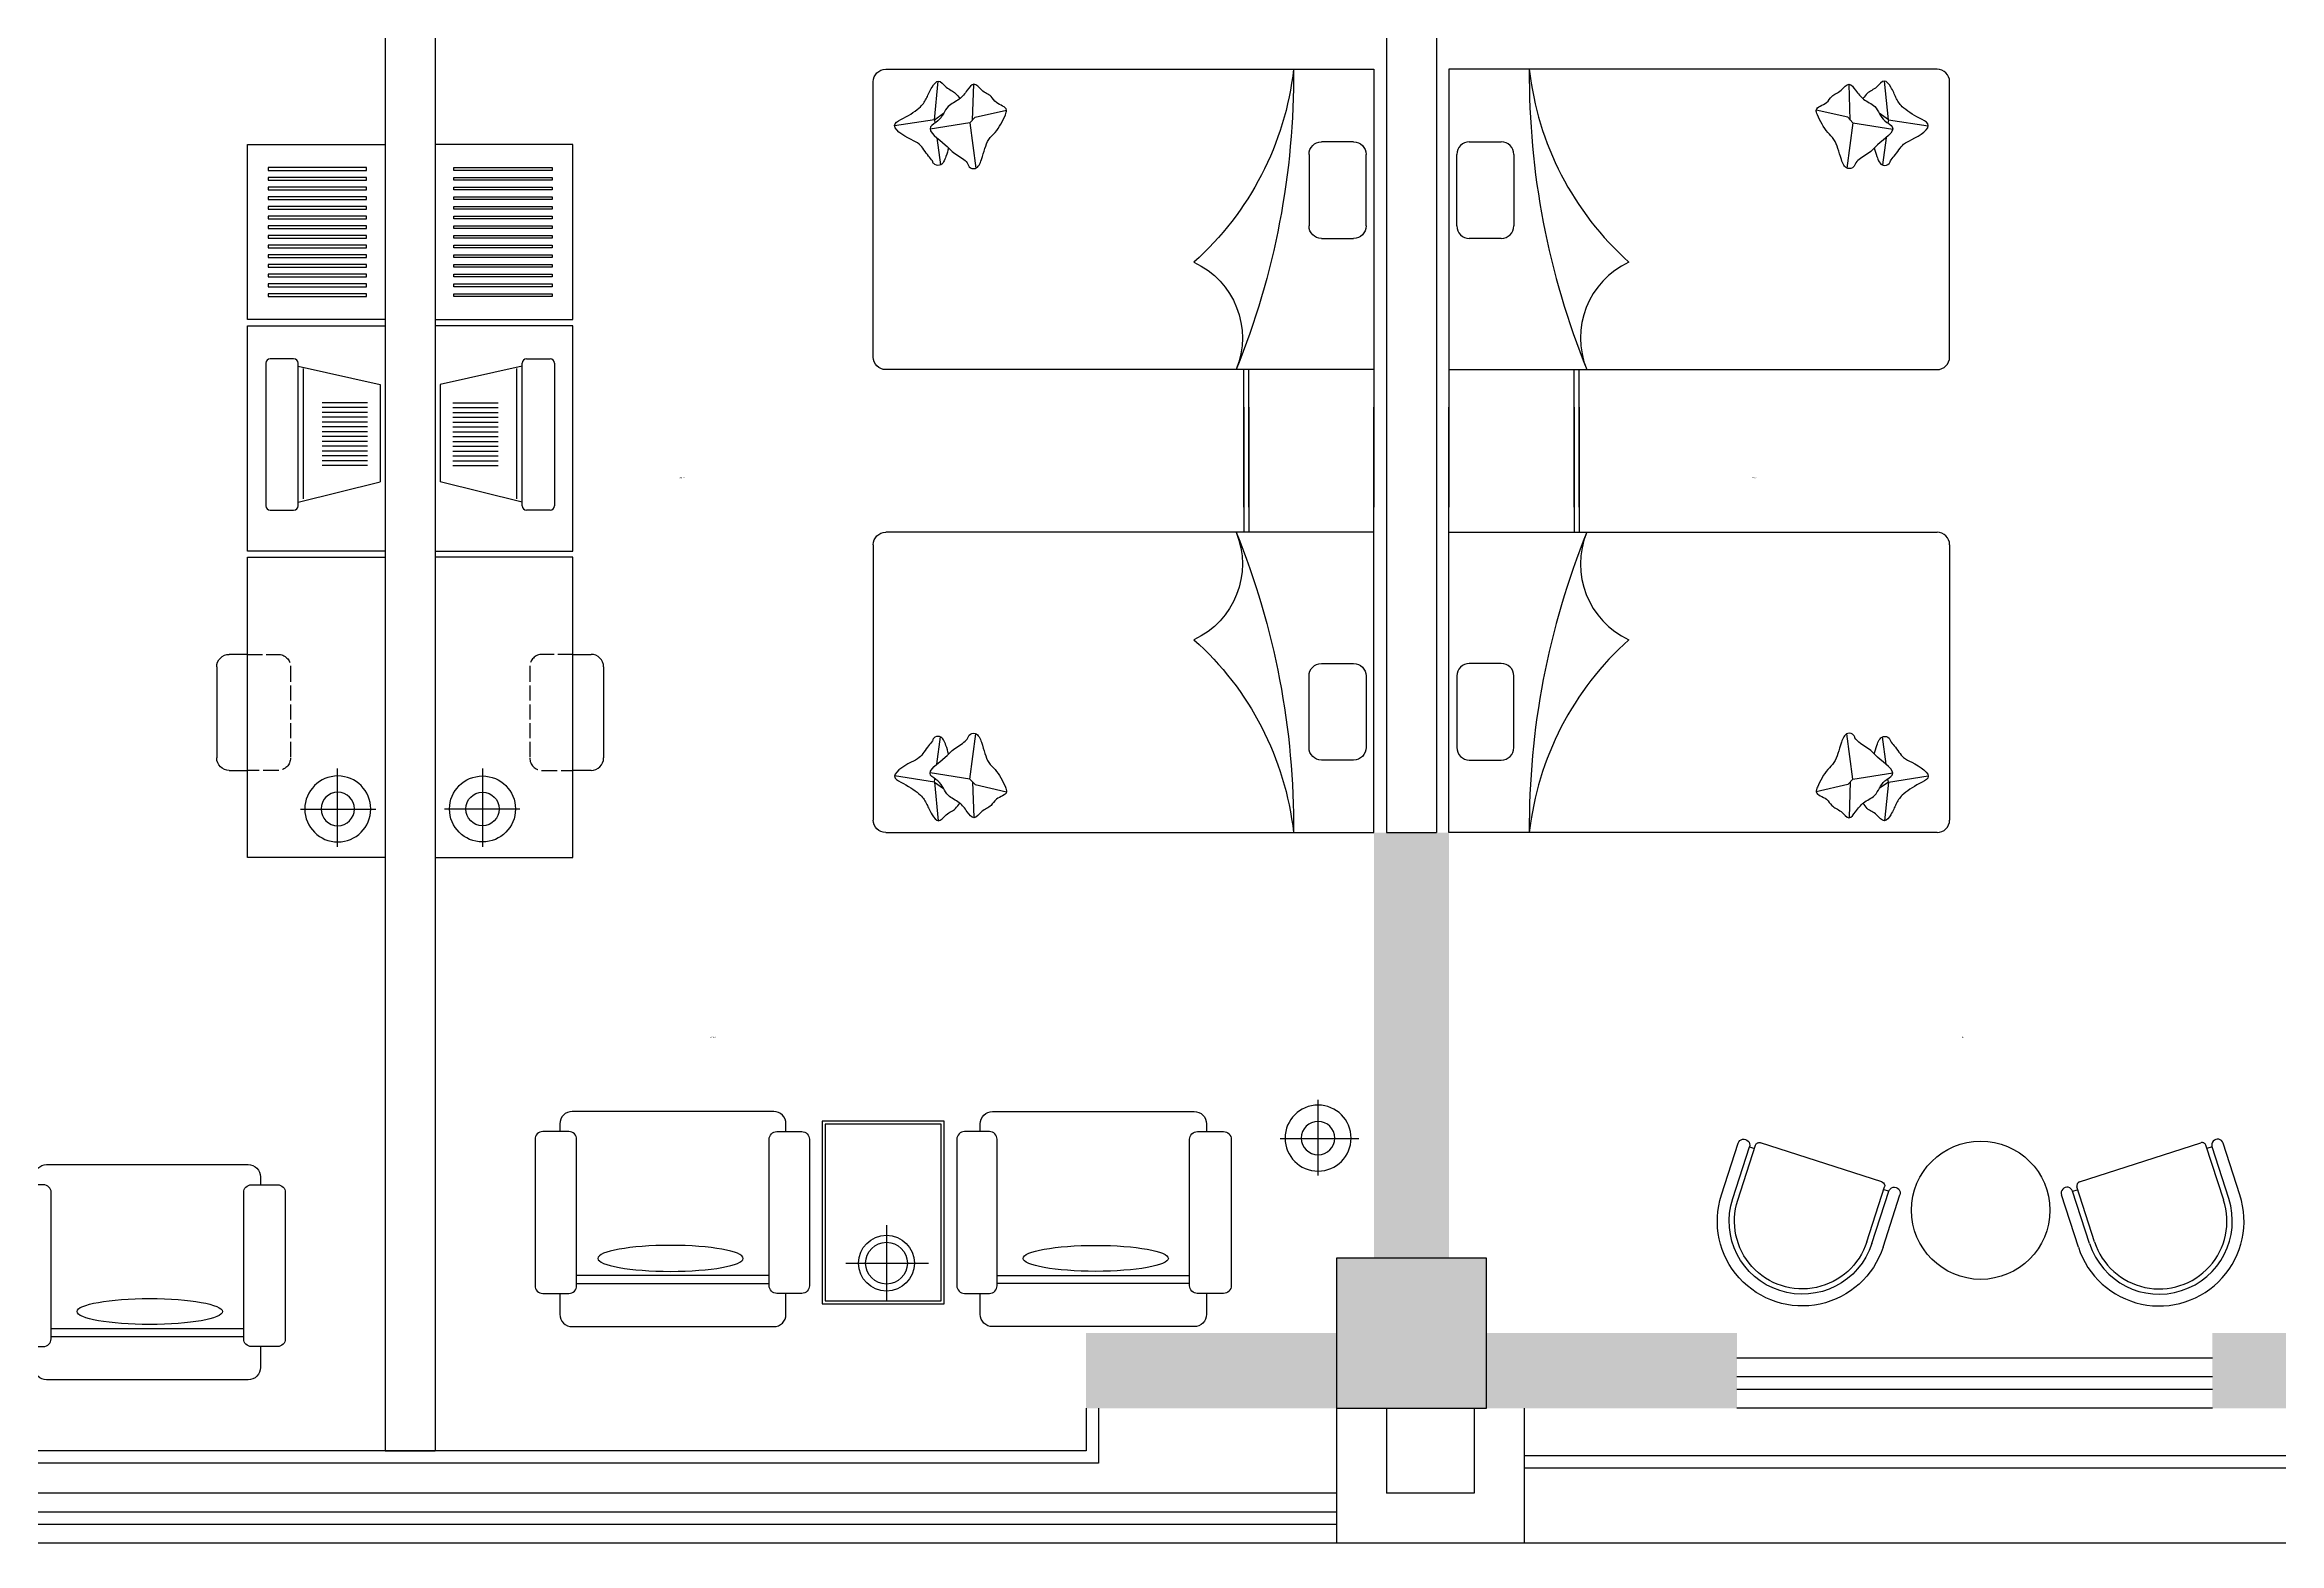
# Model space of a CAD drawing. Header units: centimetres. Extents: x 8510 to 15034, y -974 to 2536.
# Drawn here: x 13245 to 14137, y -242 to 357 of the extents above; entities that cross this region are included whole.
import ezdxf

# ---------------------------------------------------------------- set-up
doc = ezdxf.new("R2010")
doc.units = ezdxf.units.CM
doc.linetypes.add('ACAD_ISO02W100', pattern=[15, 12, -3])
for name, color, linetype in [('3', 5, 'Continuous'), ('4', 4, 'Continuous'), ('5', 5, 'Continuous'), ('AXIS', 3, 'Continuous'), ('DEBAN', 8, 'Continuous'), ('L5', 5, 'Continuous'), ('P5', 5, 'Continuous'), ('楼梯', 6, 'Continuous'), ('窗线', 2, 'Continuous'), ('轴线', 1, 'Continuous')]:
    doc.layers.add(name, color=color, linetype=linetype)
doc.styles.add('文3.5', font='', dxfattribs={"height": 3.5})
doc.styles.get('文3.5').set_extended_font_data('PMingLiU')

# ---------------------------------------------------------------- blocks, each defined once
blk = doc.blocks.new('16')
at = {"layer": 'P5'}
for p, q in [((-327529.6, -96385.3), (-328629.6, -96385.3)), ((-326779.6, -96385.3), (-325679.6, -96385.3)), ((-328679.6, -96435.3), (-328679.6, -98385.3)), ((-328478.1, -96630), (-328453.3, -96470.4)), ((-327479.6, -98385.3), (-327479.6, -96435.3)), ((-326829.6, -98385.3), (-326829.6, -96435.3)), ((-325831.1, -96630), (-325856, -96470.4)), ((-325629.6, -96435.3), (-325629.6, -98385.3)), ((-328478.1, -96630), (-328632.5, -96644.8)), ((-328478.1, -96630), (-328504.1, -96666.5)), ((-328478.1, -96630), (-328464.3, -96631.8)), ((-328465.7, -96771.7), (-328440.9, -96612.2)), ((-328406.4, -96639.3), (-328297.2, -96653.5)), ((-325902.8, -96639.3), (-326012, -96653.5)), ((-325843.5, -96771.7), (-325868.4, -96612.2)), ((-325831.1, -96630), (-325844.9, -96631.8)), ((-325831.1, -96630), (-325676.8, -96644.8)), ((-325831.1, -96630), (-325805.1, -96666.5)), ((-328476.9, -96781.9), (-328620.1, -96786.5)), ((-328488, -96792), (-328516.3, -96917.8)), ((-328465.7, -96771.7), (-328488, -96792)), ((-328465.7, -96771.7), (-328284.8, -96795.3)), ((-325843.5, -96771.7), (-326024.4, -96795.3)), ((-325843.5, -96771.7), (-325821.2, -96792)), ((-325832.3, -96781.9), (-325689.2, -96786.5)), ((-325821.2, -96792), (-325792.9, -96917.8)), ((-326929.6, -97865.3), (-327479.6, -97865.3)), ((-326929.6, -97885.3), (-327479.6, -97885.3)), ((-327329.6, -97865.3), (-326829.6, -97865.3)), ((-327329.6, -97885.3), (-326829.6, -97885.3)), ((-328389.7, -98304.1), (-328389.7, -98176.1)), ((-328339.7, -98126.1), (-328053.7, -98126.1)), ((-328003.7, -98176.1), (-328003.7, -98304.1)), ((-326305.5, -98176.1), (-326305.5, -98304.1)), ((-325969.5, -98126.1), (-326255.5, -98126.1)), ((-325919.5, -98304.1), (-325919.5, -98176.1)), ((-328053.7, -98354.1), (-328339.7, -98354.1)), ((-326255.5, -98354.1), (-325969.5, -98354.1)), ((-328679.6, -98385.3), (-327479.6, -98385.3)), ((-327479.6, -98385.3), (-326929.6, -98385.3)), ((-326829.6, -98385.3), (-327329.6, -98385.3)), ((-325629.6, -98385.3), (-326829.6, -98385.3))]:
    blk.add_line(p, q, dxfattribs=at)
for centre, radius, start, end in [((-328629.6, -96435.3), 50, 90, 180), ((-327529.6, -96435.3), 50, 360, 90), ((-326779.6, -96435.3), 50, 90, 180), ((-325679.6, -96435.3), 50, 360, 90), ((-328816, -96854.6), 1217.4, 276.4341, 318.16921), ((-327606.2, -97526.3), 333.6, 204.86259, 292.30483), ((-326703, -97526.3), 333.6, 247.69517, 335.13741), ((-325493.2, -96854.6), 1217.4, 221.83079, 263.5659), ((-328656.4, -94932.6), 3131.8, 269.57498, 292.07041), ((-325652.8, -94932.6), 3131.8, 247.92959, 270.42502), ((-328339.7, -98176.1), 50, 90, 180), ((-328053.7, -98176.1), 50, 360, 90), ((-326255.5, -98176.1), 50, 90, 180), ((-325969.5, -98176.1), 50, 360, 90), ((-328339.7, -98304.1), 50, 180, 270.00001), ((-328053.7, -98304.1), 50, 270.00001, 0.00001), ((-326255.5, -98304.1), 50, 179.99999, 269.99999), ((-325969.5, -98304.1), 50, 269.99999, 360)]:
    blk.add_arc(centre, radius, start, end, dxfattribs=at)
for points, knots in [([(-328365.2, -96686.3), (-328354.3, -96683), (-328329.9, -96675.9), (-328290.3, -96660.9), (-328297.4, -96626.6), (-328317.7, -96620.9), (-328339.6, -96597.6), (-328381.6, -96575.7), (-328402.6, -96523.5), (-328454.3, -96442), (-328488.7, -96518.6), (-328527.4, -96577.9), (-328563.6, -96599.2), (-328602.9, -96614.6), (-328646.1, -96646.8), (-328601.1, -96676.8), (-328590.7, -96713.1), (-328569.2, -96724.8), (-328562.4, -96731.6)], [302.881499, 302.881499, 302.881499, 302.881499, 365.923862, 443.495891, 486.869509, 508.121341, 551.224987, 653.577238, 722.157956, 886.957345, 954.669001, 1080.195465, 1176.186491, 1262.393992, 1325.142437, 1396.247261, 1475.918394, 1525.343184, 1525.343184, 1525.343184, 1525.343184]), ([(-325944, -96686.3), (-325954.9, -96683), (-325979.3, -96675.9), (-326018.9, -96660.9), (-326011.9, -96626.6), (-325991.6, -96620.9), (-325969.7, -96597.6), (-325927.6, -96575.7), (-325906.6, -96523.5), (-325854.9, -96442), (-325820.5, -96518.6), (-325781.8, -96577.9), (-325745.6, -96599.2), (-325706.3, -96614.6), (-325663.1, -96646.8), (-325708.1, -96676.8), (-325718.5, -96713.1), (-325740, -96724.8), (-325746.8, -96731.6)], [302.881499, 302.881499, 302.881499, 302.881499, 365.923862, 443.495891, 486.869509, 508.121341, 551.224987, 653.577238, 722.157956, 886.957345, 954.669001, 1080.195465, 1176.186491, 1262.393992, 1325.142437, 1396.247261, 1475.918394, 1525.343184, 1525.343184, 1525.343184, 1525.343184]), ([(-325811.6, -96913.4), (-325836.5, -96901.6), (-325872.7, -96884.5), (-325908.3, -96844.2), (-325948.6, -96829.9), (-325987.3, -96819.4), (-326031.3, -96802.7), (-326024.3, -96768.4), (-326004, -96762.7), (-325982.1, -96739.4), (-325963, -96702.4), (-325919, -96665.3), (-325867.3, -96583.8), (-325832.9, -96660.4), (-325775.6, -96672.3), (-325752.8, -96732), (-325718.7, -96756.4), (-325675.5, -96788.6), (-325720.5, -96818.6), (-325731.4, -96856.4), (-325771, -96875.7), (-325780.3, -96925), (-325804.7, -96916), (-325811.6, -96913.4)], [0, 0, 0, 0, 81.607478, 118.566056, 158.122077, 204.917363, 248.357699, 272.646925, 284.547951, 308.685993, 366.003253, 404.408455, 496.696113, 534.614641, 604.909461, 658.664435, 706.940635, 742.079765, 781.898466, 826.514301, 858.965165, 909.229441, 928.854535, 928.854535, 928.854535, 928.854535])]:
    blk.add_open_spline(points, degree=3, knots=knots, dxfattribs=at)
blk.add_spline([(-328497.6, -96913.4), (-328427.4, -96871.9), (-328399.7, -96847.4), (-328363.5, -96831.4), (-328318.8, -96817.6), (-328283.7, -96792), (-328290.1, -96768.6), (-328300.7, -96763.2), (-328318.8, -96747.2), (-328351.8, -96700.4), (-328378.4, -96672.7), (-328449.7, -96614.1), (-328473.2, -96643.9), (-328530.6, -96684.4), (-328560.4, -96729.1), (-328596.6, -96761.1), (-328620.1, -96787.2), (-328595.8, -96818.8), (-328571.1, -96855.9), (-328546.6, -96877.2), (-328516.8, -96917.7), (-328497.6, -96913.4)], degree=3, dxfattribs=at)
blk = doc.blocks.new('15')
at = {"layer": '5'}
for p, q in [((-326733.9, -97218.7), (-326801.4, -97427.8)), ((-326689.2, -97233.1), (-326756.7, -97442.2)), ((-326669, -97239.7), (-326739.9, -97459.2)), ((-326756.9, -97442.2), (-326736.7, -97448.5)), ((-326729.6, -97479.3), (-326244.4, -97636.1)), ((-326153.4, -97406.3), (-326224.3, -97625.8)), ((-326133.2, -97412.8), (-326200, -97619.9)), ((-326088.5, -97427.3), (-326155.3, -97634.3)), ((-326200, -97619.9), (-326220.3, -97613.3))]:
    blk.add_line(p, q, dxfattribs=at)
at = {"layer": '5', "extrusion": (0, 0, -1)}
for centre, major_axis, start_param, end_param in [((-326411.2, -97323), (-154.4, 301.9), -0.78537, 2.356223), ((-326411.2, -97323), (-133.3, 260), -0.784328, 2.357264), ((-326411.2, -97323), (-123.9, 240.9), -0.783289, 2.358304), ((-326779.1, -97435), (-16.6, 16.6), 2.668774, 5.810367), ((-326724.7, -97464.1), (-11.3, 11.3), 4.239571, 5.810367), ((-326239.5, -97620.9), (-11.3, 11.3), 2.668774, 4.239571), ((-326177.7, -97627.1), (-16.6, 16.6), 2.668774, 5.810367)]:
    blk.add_ellipse(centre, major_axis=major_axis, ratio=1, start_param=start_param, end_param=end_param, dxfattribs=at)
blk = doc.blocks.new('31')
at = {"layer": 'L5', "linetype": 'Continuous', "ltscale": 0.83333}
for p, q in [((-304216.1, -130523), (-304216.1, -130523)), ((-303642.4, -130664.4), (-303642.4, -131433.5))]:
    blk.add_line(p, q, dxfattribs=at)
for points in [[(-304186, -130503.3), (-303601.1, -130503.3, -0.414214), (-303570.5, -130534), (-303570.5, -130633.7, -0.414214), (-303601.1, -130664.4), (-304186, -130664.4, -0.414214), (-304216.7, -130633.7), (-304216.7, -130534, -0.414214)], [(-304186, -131599.8), (-303601.1, -131599.8, 0.414214), (-303570.5, -131569.1), (-303570.5, -131464.2, 0.414214), (-303601.1, -131433.5), (-304186, -131433.5, 0.414214), (-304216.7, -131464.2), (-304216.7, -131569.1, 0.414214)]]:
    blk.add_lwpolyline(points, format="xyb", close=True, dxfattribs=at)
for points in [[(-304216.7, -130597.2), (-304248.1, -130597.2, 0.414214), (-304297.2, -130646.3), (-304297.2, -131326.9)], [(-303570.5, -131500.7), (-303486.7, -131500.7, 0.414214), (-303437.6, -131451.7), (-303437.6, -130646.3, 0.414214), (-303486.7, -130597.2), (-303570.5, -130597.2)], [(-304297.2, -130771), (-304297.2, -131451.7, 0.414214), (-304248.1, -131500.7), (-304216.7, -131500.7)]]:
    blk.add_lwpolyline(points, format="xyb", dxfattribs=at)
blk.add_lwpolyline([(-303609.6, -131433.5), (-303609.6, -130664.4)], dxfattribs=at)
blk.add_ellipse((-303710.3, -131058.2), major_axis=(0, 290.3), ratio=0.178635, start_param=3.141593, end_param=9.424778, dxfattribs=at)
blk = doc.blocks.new('13')
at = {"layer": '5'}
for p, q in [((-327332.6, -96330.1, 589.9), (-328532.6, -96330.1, 589.9)), ((-328532.6, -96330.1, 589.9), (-328532.6, -96880.1, 589.9)), ((-328338.3, -96668.2, 589.9), (-328338.3, -96366.7, 589.9)), ((-327332.6, -96880.1, 589.9), (-327332.6, -96330.1, 589.9)), ((-328489.6, -96520.9, 589.9), (-328176, -96520.9, 589.9)), ((-328532.6, -96880.1, 589.9), (-327332.6, -96880.1, 589.9)), ((-328184, -96952.9, 589.9), (-328184, -96880.1, 589.9)), ((-327720.3, -96880.1, 589.9), (-327720.3, -96952.9, 589.9)), ((-327770.3, -97002.9, 589.9), (-328134, -97002.9, 589.9))]:
    blk.add_line(p, q, dxfattribs=at)
at = {"layer": '5', "linetype": 'ACAD_ISO02W100', "ltscale": 5}
for p, q in [((-328184, -96757.9, 589.9), (-328184, -96880.1, 589.9)), ((-327770.3, -96707.9, 589.9), (-328134, -96707.9, 589.9)), ((-327720.3, -96880.1, 589.9), (-327720.3, -96757.9, 589.9))]:
    blk.add_line(p, q, dxfattribs=at)
at = {"layer": '5'}
for radius in [131.8, 66.8]:
    blk.add_circle((-328338.2, -96519.1, 589.9), radius, dxfattribs=at)
at = {"layer": '5', "linetype": 'ACAD_ISO02W100', "ltscale": 5}
for centre, start, end in [((-328134, -96757.9, 589.9), 90, 180), ((-327770.3, -96757.9, 589.9), 0, 90)]:
    blk.add_arc(centre, 50, start, end, dxfattribs=at)
at = {"layer": '5'}
for centre, start, end in [((-328134, -96952.9, 589.9), 180, 270), ((-327770.3, -96952.9, 589.9), 270, 0)]:
    blk.add_arc(centre, 50, start, end, dxfattribs=at)
blk = doc.blocks.new('A$C5DE43965')
at = {"layer": '3', "lineweight": -2}
for p, q in [((488.5, 729.8), (0, 729.8)), ((0, 729.8), (0, 0)), ((12, 717.8), (12, 12)), ((476.5, 717.8), (12, 717.8)), ((230.9, 415.2), (230.9, 714.6)), ((476.5, 12), (476.5, 717.8)), ((488.5, 0), (488.5, 729.8)), ((393.1, 567.4), (63.7, 567.4)), ((12, 12), (476.5, 12)), ((0, 0), (488.5, 0))]:
    blk.add_line(p, q, dxfattribs=at)
for radius in [111.6, 83.3]:
    blk.add_circle((230.9, 567.4), radius, dxfattribs=at)
blk = doc.blocks.new('14')
at = {"layer": '5'}
for p, q in [((-328465.5, -97349.5), (-328465.5, -97035.9)), ((-328612.8, -97198.2), (-328311.3, -97198.2))]:
    blk.add_line(p, q, dxfattribs=at)
for radius in [131.8, 66.8]:
    blk.add_circle((-328463.8, -97198.2), radius, dxfattribs=at)

msp = doc.modelspace()

# ---------------------------------------------------------------- linework, layer by layer
at = {"layer": '5', "color": 7}
for p, q in [((13325.58, 247.13), (13325.58, 317.13)), ((13325.58, 317.13), (13380.58, 317.13)), ((13380.58, 317.13), (13380.58, 247.13)), ((13400.58, 317.13), (13400.58, 247.13)), ((13455.58, 317.13), (13400.58, 317.13)), ((13455.58, 247.13), (13455.58, 317.13)), ((13373.11, 307.83), (13333.9, 307.83)), ((13333.9, 307.83), (13333.9, 306.75)), ((13333.9, 306.75), (13373.11, 306.75)), ((13373.11, 303.95), (13333.9, 303.95)), ((13333.9, 303.95), (13333.9, 302.88)), ((13373.11, 306.75), (13373.11, 307.83)), ((13373.11, 302.88), (13373.11, 303.95)), ((13408.05, 306.75), (13408.05, 307.83)), ((13408.05, 307.83), (13447.25, 307.83)), ((13447.25, 306.75), (13408.05, 306.75)), ((13408.05, 302.88), (13408.05, 303.95)), ((13408.05, 303.95), (13447.25, 303.95)), ((13447.25, 307.83), (13447.25, 306.75)), ((13447.25, 303.95), (13447.25, 302.88)), ((13333.9, 302.88), (13373.11, 302.88)), ((13373.11, 300.08), (13333.9, 300.08)), ((13333.9, 300.08), (13333.9, 299)), ((13333.9, 299), (13373.11, 299)), ((13373.11, 296.2), (13333.9, 296.2)), ((13333.9, 296.2), (13333.9, 295.13)), ((13333.9, 295.13), (13373.11, 295.13)), ((13373.11, 299), (13373.11, 300.08)), ((13373.11, 295.13), (13373.11, 296.2)), ((13447.25, 302.88), (13408.05, 302.88)), ((13408.05, 299), (13408.05, 300.08)), ((13408.05, 300.08), (13447.25, 300.08)), ((13447.25, 299), (13408.05, 299)), ((13408.05, 295.13), (13408.05, 296.2)), ((13408.05, 296.2), (13447.25, 296.2)), ((13447.25, 295.13), (13408.05, 295.13)), ((13447.25, 300.08), (13447.25, 299)), ((13447.25, 296.2), (13447.25, 295.13)), ((13373.11, 292.33), (13333.9, 292.33)), ((13333.9, 292.33), (13333.9, 291.25)), ((13333.9, 291.25), (13373.11, 291.25)), ((13373.11, 288.46), (13333.9, 288.46)), ((13333.9, 288.46), (13333.9, 287.38)), ((13333.9, 287.38), (13373.11, 287.38)), ((13373.11, 291.25), (13373.11, 292.33)), ((13373.11, 287.38), (13373.11, 288.46)), ((13408.05, 291.25), (13408.05, 292.33)), ((13408.05, 292.33), (13447.25, 292.33)), ((13447.25, 291.25), (13408.05, 291.25)), ((13408.05, 287.38), (13408.05, 288.46)), ((13408.05, 288.46), (13447.25, 288.46)), ((13447.25, 287.38), (13408.05, 287.38)), ((13447.25, 292.33), (13447.25, 291.25)), ((13447.25, 288.46), (13447.25, 287.38)), ((13373.11, 284.58), (13333.9, 284.58)), ((13333.9, 284.58), (13333.9, 283.51)), ((13333.9, 283.51), (13373.11, 283.51)), ((13373.11, 280.71), (13333.9, 280.71)), ((13333.9, 280.71), (13333.9, 279.63)), ((13333.9, 279.63), (13373.11, 279.63)), ((13373.11, 276.84), (13333.9, 276.84)), ((13333.9, 276.84), (13333.9, 275.76)), ((13373.11, 283.51), (13373.11, 284.58)), ((13373.11, 279.63), (13373.11, 280.71)), ((13373.11, 275.76), (13373.11, 276.84)), ((13408.05, 283.51), (13408.05, 284.58)), ((13408.05, 284.58), (13447.25, 284.58)), ((13447.25, 283.51), (13408.05, 283.51)), ((13408.05, 279.63), (13408.05, 280.71)), ((13408.05, 280.71), (13447.25, 280.71)), ((13447.25, 279.63), (13408.05, 279.63)), ((13408.05, 275.76), (13408.05, 276.84)), ((13408.05, 276.84), (13447.25, 276.84)), ((13447.25, 284.58), (13447.25, 283.51)), ((13447.25, 280.71), (13447.25, 279.63)), ((13447.25, 276.84), (13447.25, 275.76)), ((13333.9, 275.76), (13373.11, 275.76)), ((13373.11, 272.96), (13333.9, 272.96)), ((13333.9, 272.96), (13333.9, 271.89)), ((13333.9, 271.89), (13373.11, 271.89)), ((13373.11, 269.09), (13333.9, 269.09)), ((13333.9, 269.09), (13333.9, 268.01)), ((13333.9, 268.01), (13373.11, 268.01)), ((13373.11, 271.89), (13373.11, 272.96)), ((13373.11, 268.01), (13373.11, 269.09)), ((13447.25, 275.76), (13408.05, 275.76)), ((13408.05, 271.89), (13408.05, 272.96)), ((13408.05, 272.96), (13447.25, 272.96)), ((13447.25, 271.89), (13408.05, 271.89)), ((13408.05, 268.01), (13408.05, 269.09)), ((13408.05, 269.09), (13447.25, 269.09)), ((13447.25, 268.01), (13408.05, 268.01)), ((13447.25, 272.96), (13447.25, 271.89)), ((13447.25, 269.09), (13447.25, 268.01)), ((13373.11, 265.21), (13333.9, 265.21)), ((13333.9, 265.21), (13333.9, 264.14)), ((13333.9, 264.14), (13373.11, 264.14)), ((13373.11, 261.34), (13333.9, 261.34)), ((13333.9, 261.34), (13333.9, 260.26)), ((13333.9, 260.26), (13373.11, 260.26)), ((13373.11, 264.14), (13373.11, 265.21)), ((13373.11, 260.26), (13373.11, 261.34)), ((13408.05, 264.14), (13408.05, 265.21)), ((13408.05, 265.21), (13447.25, 265.21)), ((13447.25, 264.14), (13408.05, 264.14)), ((13408.05, 260.26), (13408.05, 261.34)), ((13408.05, 261.34), (13447.25, 261.34)), ((13447.25, 260.26), (13408.05, 260.26)), ((13447.25, 265.21), (13447.25, 264.14)), ((13447.25, 261.34), (13447.25, 260.26)), ((13373.11, 257.47), (13333.9, 257.47)), ((13333.9, 257.47), (13333.9, 256.39)), ((13333.9, 256.39), (13373.11, 256.39)), ((13373.11, 256.39), (13373.11, 257.47)), ((13408.05, 256.39), (13408.05, 257.47)), ((13408.05, 257.47), (13447.25, 257.47)), ((13447.25, 256.39), (13408.05, 256.39)), ((13447.25, 257.47), (13447.25, 256.39)), ((13380.58, 247.13), (13325.58, 247.13)), ((13325.58, 244.63), (13380.58, 244.63)), ((13325.58, 154.63), (13325.58, 244.63)), ((13380.58, 244.63), (13380.58, 154.63)), ((13400.58, 247.13), (13455.58, 247.13)), ((13455.58, 244.63), (13400.58, 244.63)), ((13400.58, 244.63), (13400.58, 154.63)), ((13455.58, 154.63), (13455.58, 244.63)), ((13332.91, 229.71), (13332.91, 172.74)), ((13344.04, 231.49), (13334.68, 231.49)), ((13345.81, 172.74), (13345.81, 229.71)), ((13345.81, 228.48), (13378.58, 221.13)), ((13347.93, 175.51), (13347.93, 227.59)), ((13435.34, 228.48), (13402.58, 221.13)), ((13433.23, 175.51), (13433.23, 227.59)), ((13435.34, 172.74), (13435.34, 229.71)), ((13437.12, 231.49), (13446.47, 231.49)), ((13448.25, 229.71), (13448.25, 172.74)), ((13378.58, 221.13), (13378.58, 182.34)), ((13402.58, 221.13), (13402.58, 182.34)), ((13373.56, 213.91), (13355.37, 213.91)), ((13373.56, 211.98), (13355.37, 211.98)), ((13373.56, 210.05), (13355.37, 210.05)), ((13373.56, 208.11), (13355.37, 208.11)), ((13373.56, 206.18), (13355.37, 206.18)), ((13407.59, 213.91), (13425.78, 213.91)), ((13407.59, 211.98), (13425.78, 211.98)), ((13407.59, 210.05), (13425.78, 210.05)), ((13407.59, 208.11), (13425.78, 208.11)), ((13407.59, 206.18), (13425.78, 206.18)), ((13373.56, 204.25), (13355.37, 204.25)), ((13373.56, 202.31), (13355.37, 202.31)), ((13373.56, 200.38), (13355.37, 200.38)), ((13373.56, 198.45), (13355.37, 198.45)), ((13373.56, 198.45), (13355.37, 198.45)), ((13373.56, 196.51), (13355.37, 196.51)), ((13373.56, 196.51), (13355.37, 196.51)), ((13407.59, 204.25), (13425.78, 204.25)), ((13407.59, 202.31), (13425.78, 202.31)), ((13407.59, 200.38), (13425.78, 200.38)), ((13407.59, 198.45), (13425.78, 198.45)), ((13407.59, 198.45), (13425.78, 198.45)), ((13407.59, 196.51), (13425.78, 196.51)), ((13407.59, 196.51), (13425.78, 196.51)), ((13373.56, 194.58), (13355.37, 194.58)), ((13373.56, 192.65), (13355.37, 192.65)), ((13373.56, 190.71), (13355.37, 190.71)), ((13373.56, 188.78), (13355.37, 188.78)), ((13407.59, 194.58), (13425.78, 194.58)), ((13407.59, 192.65), (13425.78, 192.65)), ((13407.59, 190.71), (13425.78, 190.71)), ((13407.59, 188.78), (13425.78, 188.78)), ((13345.81, 174.18), (13378.58, 182.34)), ((13435.34, 174.18), (13402.58, 182.34)), ((13334.68, 170.97), (13344.04, 170.97)), ((13446.47, 170.97), (13437.12, 170.97)), ((13380.58, 154.63), (13325.58, 154.63)), ((13400.58, 154.63), (13455.58, 154.63))]:
    msp.add_line(p, q, dxfattribs=at)
msp.add_circle((14017.99, -108.78), 27.63, dxfattribs=at)
for centre, start, end in [((13334.68, 229.71), 90, 180), ((13344.04, 229.71), 0, 90), ((13437.12, 229.71), 90, 180), ((13446.47, 229.71), 0, 90), ((13334.68, 172.74), 180, 270), ((13344.04, 172.74), 270, 0), ((13437.12, 172.74), 180, 270), ((13446.47, 172.74), 270, 0)]:
    msp.add_arc(centre, 1.78, start, end, dxfattribs=at)
at = {"layer": '楼梯', "color": 7}
msp.add_line((14320.58, -241.87), (13835.58, -241.87), dxfattribs=at)
at = {"layer": '窗线', "color": 7}
for p, q in [((14110.58, -167.87), (13920.58, -167.87)), ((14110.58, -175.37), (13920.58, -175.37)), ((14110.58, -180.37), (13920.58, -180.37)), ((13660.58, -187.87), (13660.58, -204.87)), ((13665.58, -187.87), (13665.58, -209.87)), ((14110.58, -187.87), (13920.58, -187.87)), ((13660.58, -204.87), (13030.58, -204.87)), ((13665.58, -209.87), (13030.58, -209.87)), ((13760.58, -221.87), (13030.58, -221.87)), ((13760.58, -229.37), (13030.58, -229.37)), ((13760.58, -234.37), (13030.58, -234.37)), ((13760.58, -241.87), (13030.58, -241.87))]:
    msp.add_line(p, q, dxfattribs=at)
for points in [[(14270.58, 27.13), (14290.58, 27.13), (14290.58, -211.87), (13835.58, -211.87)], [(14270.58, 22.13), (14285.58, 22.13), (14285.58, -206.87), (13835.58, -206.87)]]:
    msp.add_lwpolyline(points, dxfattribs=at)
at = {"layer": '轴线', "color": 7}
for p, q in [((13380.58, 709.63), (13380.58, -204.87)), ((13400.58, 709.63), (13400.58, -204.87)), ((13780.58, 424.63), (13780.58, 42.13)), ((13800.58, 424.63), (13800.58, 42.13)), ((13780.58, 42.13), (13800.58, 42.13)), ((13760.58, -187.87), (13760.58, -241.87)), ((13780.58, -187.87), (13780.58, -221.87)), ((13815.58, -187.87), (13815.58, -221.87)), ((13835.58, -187.87), (13835.58, -241.87)), ((13815.58, -221.87), (13780.58, -221.87)), ((13835.58, -241.87), (13760.58, -241.87))]:
    msp.add_line(p, q, dxfattribs=at)
msp.add_lwpolyline([(13820.58, -127.87), (13760.58, -127.87), (13760.58, -187.87), (13820.58, -187.87)], close=True, dxfattribs=at)
msp.add_lwpolyline([(13380.58, -204.87), (13400.58, -204.87)], dxfattribs=at)
for points in [[(13805.58, -142.87), (13775.58, -142.87), (13805.58, 42.13), (13775.58, 42.13)], [(13820.58, -127.87), (13760.58, -127.87), (13820.58, -187.87), (13760.58, -187.87)], [(13920.58, -187.87), (13660.58, -187.87), (13920.58, -157.87), (13660.58, -157.87)], [(14210.58, -187.87), (14110.58, -187.87), (14210.58, -157.87), (14110.58, -157.87)]]:
    msp.add_solid(points, dxfattribs=at)

# ---------------------------------------------------------------- block references
at = {"layer": '4', "color": 7, "linetype": 'Continuous', "yscale": 0.1, "zscale": 0.1}
for p, xscale, rotation in [((26601.13, -30498.74), 0.1, 270.0013141510748), ((557.93, -30498.74), -0.1, 89.99868584892516), ((180.02, -30519.98), -0.1, 89.99868584892516)]:
    msp.add_blockref('31', p, dxfattribs=dict(at, xscale=xscale, rotation=rotation))
at = {"layer": '5', "color": 7, "linetype": 'Continuous', "extrusion": (0, 0, -1), "xscale": 0.1, "yscale": 0.1, "zscale": -0.1, "rotation": 270}
msp.add_blockref('16', (-3937.05, -32520.83), dxfattribs=at)
at = {"layer": '5', "color": 7, "linetype": 'Continuous', "yscale": 0.1, "zscale": 0.1}
for name, p, xscale, rotation in [('16', (23644.1, -32520.83), 0.1, 270), ('13', (23013.58, 32885.38, -58.99), -0.1, 270), ('13', (3767.57, 32885.38, -58.99), 0.1, 90), ('14', (23473.09, 32766.43), -0.1, 270), ('15', (-18694.41, -9845.41), 0.1, 180), ('15', (46730.4, -9845.41), -0.1, 180)]:
    msp.add_blockref(name, p, dxfattribs=dict(at, xscale=xscale, rotation=rotation))
at = {"layer": 'DEBAN', "color": 7, "xscale": 0.1, "yscale": 0.1, "zscale": 0.1, "rotation": 180}
msp.add_blockref('A$C5DE43965', (13603.96, -73.19), dxfattribs=at)

# ---------------------------------------------------------------- texts
at = {"layer": 'AXIS', "color": 7, "style": '文3.5'}
for s, p in [('高级地毯', (13498.25, 183.68)), ('高级地毯', (13926.74, 183.68)), ('豪华标间', (13510.52, -39.78)), ('标间', (14010.54, -39.78))]:
    msp.add_text(s, height=0.35, dxfattribs=at).set_placement(p)

doc.saveas('drawing.dxf')
